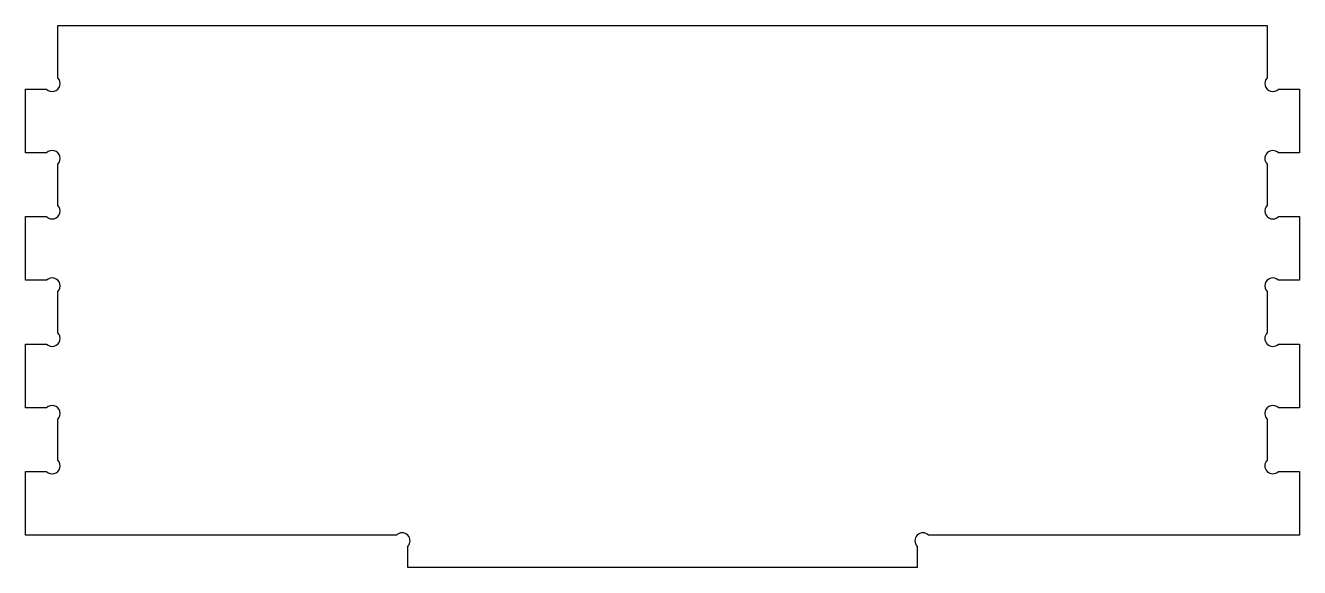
# Model space of a CAD drawing. Header units: inches. Extents: x -40 to -20, y -0.5 to 8.
import ezdxf

# ---------------------------------------------------------------- set-up
doc = ezdxf.new("R2010")
doc.units = ezdxf.units.IN
doc.layers.get('0').update_dxf_attribs({"linetype": 'CONTINUOUS'})

msp = doc.modelspace()

# ---------------------------------------------------------------- linework, layer by layer
msp.add_lwpolyline([(-33.976, -0.177, 1), (-34.153, 0), (-39.976, 0), (-39.976, 1), (-39.645, 1, 1), (-39.468, 1.177), (-39.468, 1.823, 1), (-39.645, 2), (-39.976, 2), (-39.976, 3), (-39.645, 3, 1), (-39.468, 3.177), (-39.468, 3.823, 1), (-39.645, 4), (-39.976, 4), (-39.976, 5), (-39.645, 5, 1), (-39.468, 5.177), (-39.468, 5.823, 1), (-39.645, 6), (-39.976, 6), (-39.976, 7), (-39.645, 7, 1), (-39.468, 7.177), (-39.468, 8), (-20.484, 8), (-20.484, 7.177, 1), (-20.307, 7), (-19.976, 7), (-19.976, 6), (-20.307, 6, 1), (-20.484, 5.823), (-20.484, 5.177, 1), (-20.307, 5), (-19.976, 5), (-19.976, 4), (-20.307, 4, 1), (-20.484, 3.823), (-20.484, 3.177, 1), (-20.307, 3), (-19.976, 3), (-19.976, 2), (-20.307, 2, 1), (-20.484, 1.823), (-20.484, 1.177, 1), (-20.307, 1), (-19.976, 1), (-19.976, 0), (-25.799, 0, 1), (-25.976, -0.177), (-25.976, -0.508), (-33.976, -0.508)], format="xyb", close=True)

doc.saveas('drawing.dxf')
